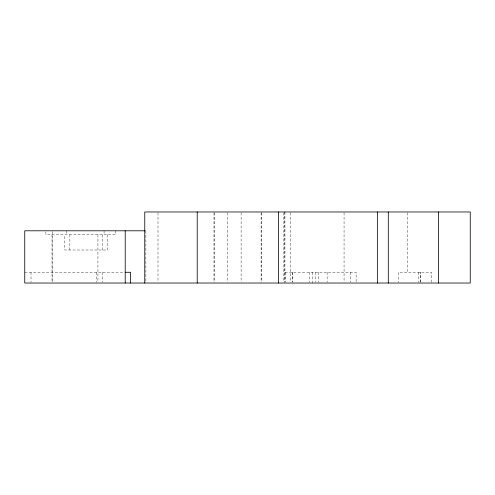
<?xml version="1.0" encoding="UTF-8"?>
<svg xmlns="http://www.w3.org/2000/svg" width="495" height="495" viewBox="0 0 495 495"><rect width="100%" height="100%" fill="white"/><g stroke="black" fill="none" stroke-linecap="round" stroke-linejoin="round"><path stroke-width="0.37" stroke-dasharray="2.48 1.86" d="M24.75 272.275L124.523 272.275M284.947 272.275L356.134 272.275L356.134 282.261M431.522 282.261L431.522 272.275L398.419 272.275L398.419 282.261M418.275 272.275L418.275 282.261M407.23 212.745L407.23 272.275M350.608 272.275L350.608 282.261M344.056 212.745L344.056 282.255M327.127 272.275L327.127 282.261M318.489 272.275L318.489 282.261M315.73 272.275L315.73 282.261M312.45 272.275L312.531 283.029M309.771 272.275L309.771 282.261M292.749 272.275L292.749 282.261M292.285 272.275L292.285 282.261M290.404 212.745L290.404 282.255M285.411 272.275L285.411 282.261M284.947 211.971L284.947 282.261M284.699 211.971L284.699 282.255M283.858 212.745L283.858 282.255M261.261 212.745L261.261 282.255M261.088 212.745L261.088 282.255M241.108 212.745L241.108 282.255M227.248 212.745L227.248 282.255M214.415 212.745L214.415 282.255M213.976 212.745L213.976 282.255M158.004 212.745L158.004 282.255M145.883 230.794L145.883 282.261M115.632 230.794L115.632 234.63L45.88 234.63L45.88 230.794M107.7 234.63L107.7 250L64.789 250L64.789 234.63M104.08 230.794L104.08 234.63M102.62 234.63L102.62 250M102.62 272.275L102.62 282.261M97.936 234.63L97.936 282.261M96.791 272.275L96.791 282.261M69.869 234.63L69.869 250M66.324 230.794L66.324 234.63M52.161 231.561L52.161 282.261M52.025 234.63L52.025 282.261M31.018 272.275L31.018 282.261M420.509 282.261L420.509 272.275L420.478 282.261"/><path stroke-width="0.74" d="M145.115 230.794L24.75 230.794L24.75 283.029L470.25 283.029L470.25 211.971L144.763 211.971L144.763 283.029M125.21 272.275L130.569 272.275L130.569 283.029M438.558 211.971L438.558 283.029M388.29 211.971L388.29 283.029M377.462 211.971L377.462 283.029M278.574 211.971L278.574 283.029M197.214 211.971L197.214 283.029M125.21 230.794L125.21 283.029"/></g></svg>
